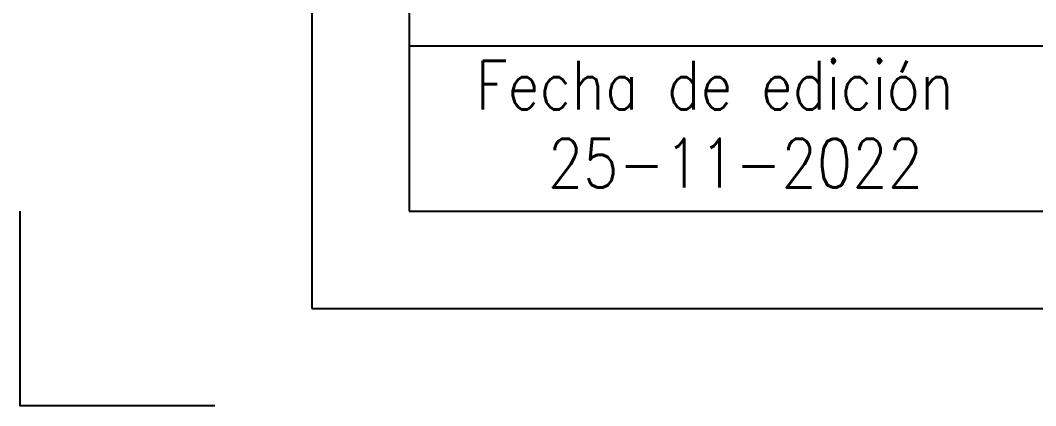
# Paper-space layout 'Lista de piezas separada' of a CAD drawing. Header units: millimetres. Extents: x 0 to 210, y 0 to 297.
# Drawn here: x 0 to 52.2, y 0 to 19.8 of the extents above; entities that cross this region are included whole.
import ezdxf
from ezdxf.enums import TextEntityAlignment as Align

# ---------------------------------------------------------------- set-up
doc = ezdxf.new("R2010")
doc.units = ezdxf.units.MM
doc.header["$LTSCALE"] = 0.4
for name, color, linetype in [('Cajetín fino', 5, 'Continuous'), ('Marco fino', 5, 'Continuous'), ('Marco grueso', 7, 'Continuous')]:
    doc.layers.add(name, color=color, linetype=linetype)
doc.layers.add('Marco corte', color=5, linetype='Continuous', plot=False)
doc.styles.add('UNE25', font='romans.shx', dxfattribs={"width": 0.9, "height": 2.5})

psp = doc.layouts.new('Lista de piezas separada')

# ---------------------------------------------------------------- linework, layer by layer
at = {"layer": 'Cajetín fino'}
psp.add_line((20, 18.5), (200, 18.5), dxfattribs=at)
at = {"layer": 'Marco corte'}
psp.add_lwpolyline([(10, 0), (0, 0), (0, 10)], dxfattribs=at)
at = {"layer": 'Marco fino'}
psp.add_lwpolyline([(15, 5), (205, 5), (205, 292), (15, 292)], close=True, dxfattribs=at)
at = {"layer": 'Marco grueso'}
psp.add_lwpolyline([(20, 10), (200, 10), (200, 287), (20, 287)], close=True, dxfattribs=at)

# ---------------------------------------------------------------- texts
at = {"layer": 'Cajetín fino', "style": 'UNE25', "width": 0.85}
psp.add_text('Fecha de edición', height=2.5, dxfattribs=at).set_placement((23.435, 15.232))
psp.add_text('25-11-2022', height=2.5, dxfattribs=at).set_placement((36.792, 11.229), align=Align.CENTER)

doc.saveas('drawing.dxf')
